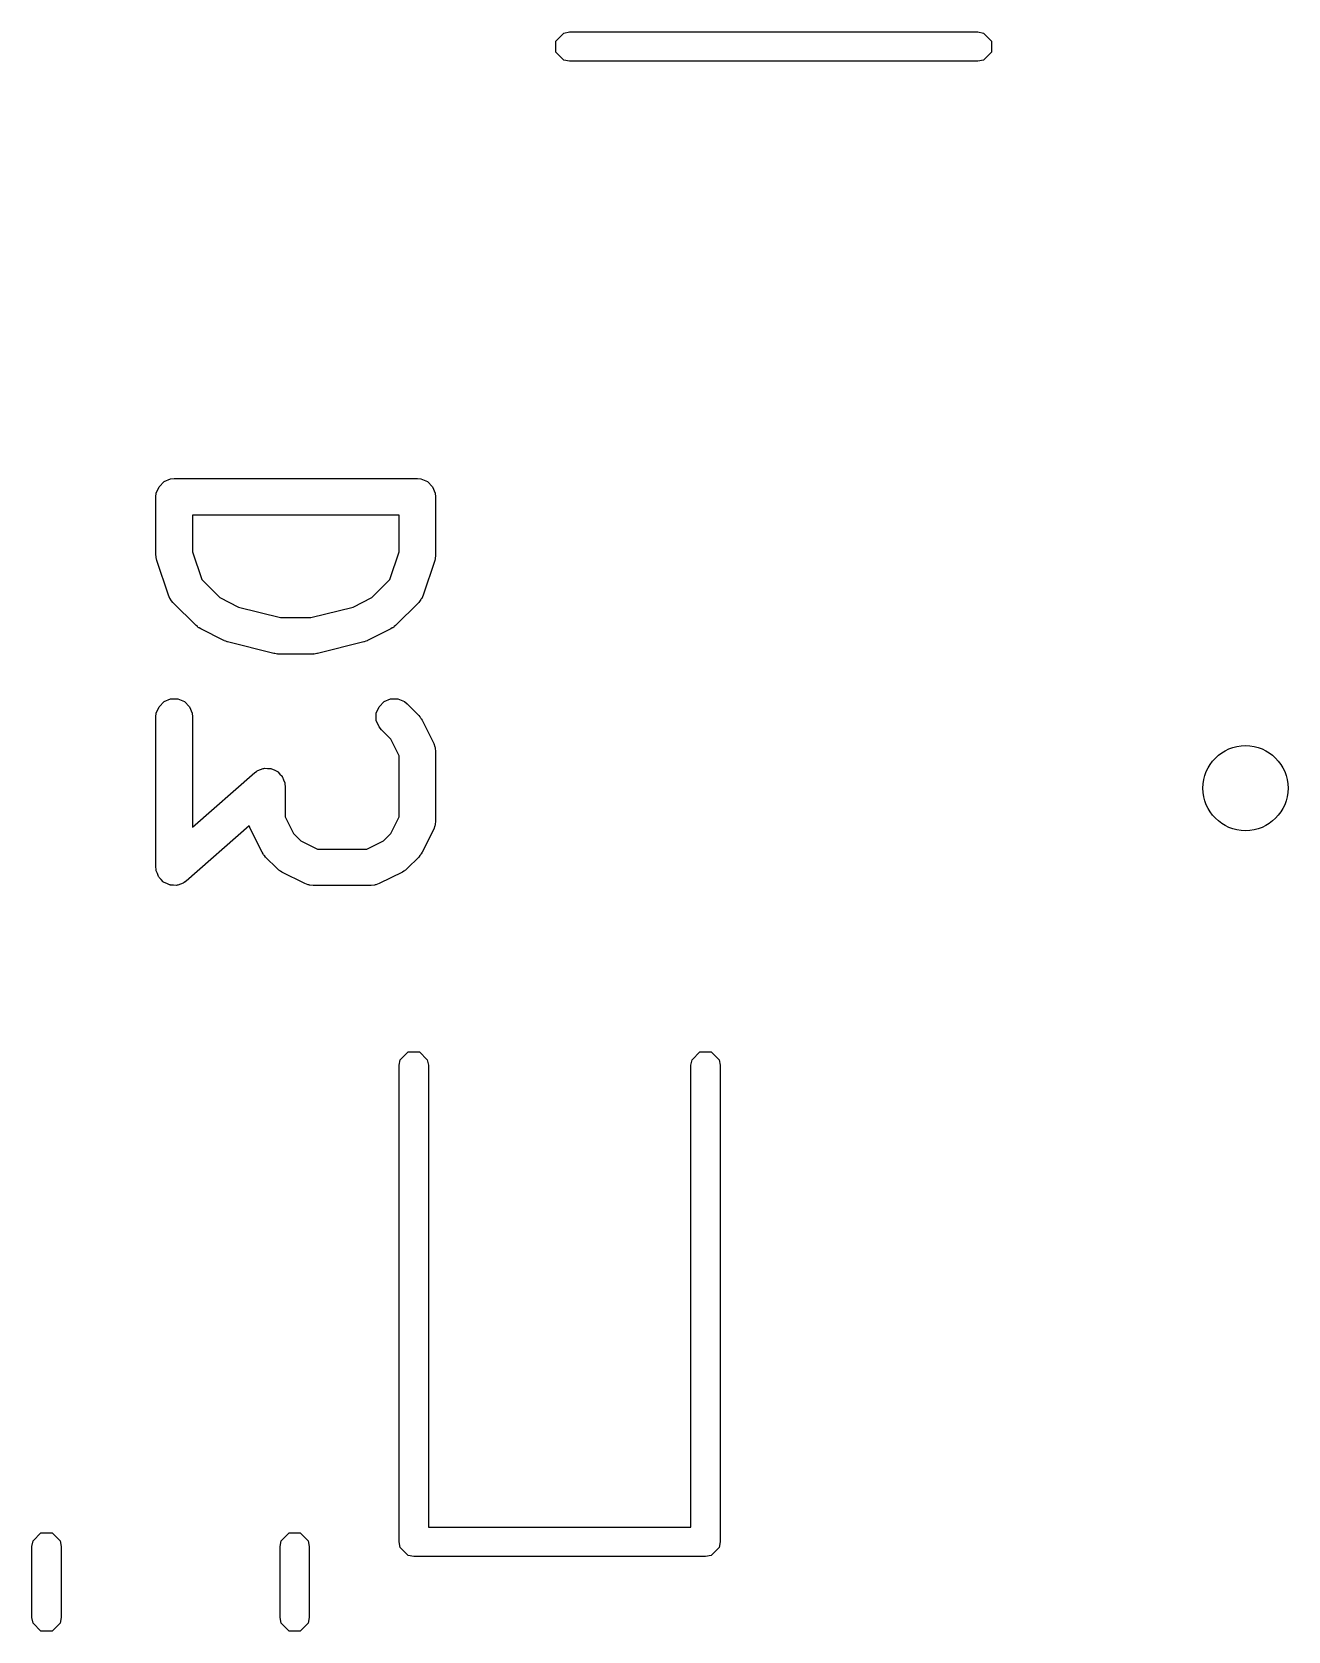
# Model space of a CAD drawing. Header units: inches. Extents: x 4.91 to 6.65, y -5 to -3.32.
# Drawn here: x 5.9555 to 6.1589, y -3.7491 to -3.4902 of the extents above; entities that cross this region are included whole.
import ezdxf

# ---------------------------------------------------------------- set-up
doc = ezdxf.new("R2010")
doc.units = ezdxf.units.IN
doc.header["$MEASUREMENT"] = 0
doc.layers.add('BLACK', color=250, linetype='CONTINUOUS')

msp = doc.modelspace()

# ---------------------------------------------------------------- linework, layer by layer
at = {"layer": 'BLACK', "linetype": 'CONTINUOUS'}
for p, q in [((6.04162, -3.49034), (6.04252, -3.49016)), ((6.04252, -3.49016), (6.10866, -3.49016)), ((6.10866, -3.49016), (6.10957, -3.49034)), ((6.04034, -3.49162), (6.04162, -3.49034)), ((6.04034, -3.49342), (6.04034, -3.49162)), ((6.10957, -3.49034), (6.11084, -3.49162)), ((6.11084, -3.49162), (6.11084, -3.49342)), ((6.04162, -3.4947), (6.04034, -3.49342)), ((6.04252, -3.49488), (6.04162, -3.4947)), ((6.10866, -3.49488), (6.04252, -3.49488)), ((6.10957, -3.4947), (6.10866, -3.49488)), ((6.11084, -3.49342), (6.10957, -3.4947)), ((5.9769, -3.56297), (5.97796, -3.56253)), ((5.97796, -3.56253), (5.97854, -3.56248)), ((5.97854, -3.56248), (6.01791, -3.56248)), ((6.01791, -3.56248), (6.01848, -3.56253)), ((6.01848, -3.56253), (6.01955, -3.56297)), ((5.97558, -3.56543), (5.97564, -3.56485)), ((5.97564, -3.56485), (5.97608, -3.56379)), ((5.97608, -3.56379), (5.9769, -3.56297)), ((6.01955, -3.56297), (6.02036, -3.56379)), ((6.02036, -3.56379), (6.0208, -3.56485)), ((6.0208, -3.56485), (6.02086, -3.56543)), ((5.97558, -3.5748), (5.97558, -3.56543)), ((6.02086, -3.56543), (6.02086, -3.5748)), ((6.01495, -3.56838), (5.98149, -3.56838)), ((5.98149, -3.56838), (5.98149, -3.57432)), ((6.01495, -3.57432), (6.01495, -3.56838)), ((5.97561, -3.57509), (5.97558, -3.5748)), ((5.97561, -3.57517), (5.97561, -3.57509)), ((5.97563, -3.57527), (5.97561, -3.57517)), ((5.97564, -3.57538), (5.97563, -3.57527)), ((5.97567, -3.57545), (5.97564, -3.57538)), ((5.97573, -3.57574), (5.97567, -3.57545)), ((5.97761, -3.58136), (5.97573, -3.57574)), ((5.98149, -3.57432), (5.98299, -3.57883)), ((6.01345, -3.57883), (6.01495, -3.57432)), ((6.02071, -3.57574), (6.01883, -3.58136)), ((6.02077, -3.57545), (6.02071, -3.57574)), ((6.0208, -3.57538), (6.02077, -3.57545)), ((6.02081, -3.57527), (6.0208, -3.57538)), ((6.02084, -3.57517), (6.02081, -3.57527)), ((6.02086, -3.5748), (6.02083, -3.57509)), ((6.02083, -3.57509), (6.02084, -3.57517)), ((5.98299, -3.57883), (5.98591, -3.58175)), ((6.01053, -3.58175), (6.01345, -3.57883)), ((5.97785, -3.58189), (5.97761, -3.58136)), ((5.97792, -3.58197), (5.97785, -3.58189)), ((5.97796, -3.58207), (5.97792, -3.58197)), ((5.97832, -3.58252), (5.97796, -3.58207)), ((5.98207, -3.58626), (5.97832, -3.58252)), ((5.98591, -3.58175), (5.98894, -3.58327)), ((5.98894, -3.58327), (5.99577, -3.58497)), ((6.00067, -3.58497), (6.0075, -3.58327)), ((6.0075, -3.58327), (6.01053, -3.58175)), ((6.01812, -3.58252), (6.01437, -3.58626)), ((6.01849, -3.58207), (6.01812, -3.58252)), ((6.01853, -3.58197), (6.01849, -3.58207)), ((6.0186, -3.58189), (6.01853, -3.58197)), ((6.01883, -3.58136), (6.0186, -3.58189)), ((5.99577, -3.58497), (6.00067, -3.58497)), ((5.9823, -3.58645), (5.98207, -3.58626)), ((5.98235, -3.58651), (5.9823, -3.58645)), ((5.98244, -3.58657), (5.98235, -3.58651)), ((5.98252, -3.58663), (5.98244, -3.58657)), ((5.98259, -3.58666), (5.98252, -3.58663)), ((5.98284, -3.58682), (5.98259, -3.58666)), ((5.98659, -3.58869), (5.98284, -3.58682)), ((5.98663, -3.58871), (5.98659, -3.58869)), ((6.00985, -3.58869), (6.00981, -3.58871)), ((6.0136, -3.58682), (6.00985, -3.58869)), ((6.01385, -3.58666), (6.0136, -3.58682)), ((6.01392, -3.58663), (6.01385, -3.58666)), ((6.014, -3.58657), (6.01392, -3.58663)), ((6.01409, -3.58651), (6.014, -3.58657)), ((6.01414, -3.58645), (6.01409, -3.58651)), ((6.01437, -3.58626), (6.01414, -3.58645)), ((5.98665, -3.58872), (5.98663, -3.58871)), ((5.98689, -3.58881), (5.98665, -3.58872)), ((5.98713, -3.5889), (5.98689, -3.58881)), ((5.98715, -3.5889), (5.98713, -3.5889)), ((5.98719, -3.58892), (5.98715, -3.5889)), ((5.99469, -3.59079), (5.98719, -3.58892)), ((5.99479, -3.59081), (5.99469, -3.59079)), ((5.99483, -3.59082), (5.99479, -3.59081)), ((5.99505, -3.59084), (5.99483, -3.59082)), ((5.99527, -3.59088), (5.99505, -3.59084)), ((5.99531, -3.59087), (5.99527, -3.59088)), ((5.99541, -3.59088), (5.99531, -3.59087)), ((6.00103, -3.59088), (5.99541, -3.59088)), ((6.00113, -3.59087), (6.00103, -3.59088)), ((6.00118, -3.59088), (6.00113, -3.59087)), ((6.00139, -3.59084), (6.00118, -3.59088)), ((6.00161, -3.59082), (6.00139, -3.59084)), ((6.00165, -3.59081), (6.00161, -3.59082)), ((6.00175, -3.59079), (6.00165, -3.59081)), ((6.00925, -3.58892), (6.00175, -3.59079)), ((6.00929, -3.5889), (6.00925, -3.58892)), ((6.00931, -3.5889), (6.00929, -3.5889)), ((6.00955, -3.58881), (6.00931, -3.5889)), ((6.00979, -3.58872), (6.00955, -3.58881)), ((6.00981, -3.58871), (6.00979, -3.58872)), ((5.97608, -3.59941), (5.9769, -3.59859)), ((5.9769, -3.59859), (5.97796, -3.59815)), ((5.97796, -3.59815), (5.97911, -3.59815)), ((5.97911, -3.59815), (5.98018, -3.59859)), ((5.98018, -3.59859), (5.98099, -3.59941)), ((6.0117, -3.59941), (6.01252, -3.59859)), ((6.01252, -3.59859), (6.01358, -3.59815)), ((6.01358, -3.59815), (6.01473, -3.59815)), ((6.01473, -3.59815), (6.0158, -3.59859)), ((6.0158, -3.59859), (6.01624, -3.59896)), ((6.01624, -3.59896), (6.01812, -3.60084)), ((5.97558, -3.60105), (5.97564, -3.60047)), ((5.97558, -3.62542), (5.97558, -3.60105)), ((5.97564, -3.60047), (5.97608, -3.59941)), ((5.98099, -3.59941), (5.98143, -3.60047)), ((5.98143, -3.60047), (5.98149, -3.60105)), ((5.98149, -3.60105), (5.98149, -3.61891)), ((6.01126, -3.60047), (6.0117, -3.59941)), ((6.01126, -3.60163), (6.01126, -3.60047)), ((6.0117, -3.60269), (6.01126, -3.60163)), ((6.01812, -3.60084), (6.01831, -3.60106)), ((6.01831, -3.60106), (6.01836, -3.60111)), ((6.01836, -3.60111), (6.01842, -3.6012)), ((6.01842, -3.6012), (6.01849, -3.60128)), ((6.01849, -3.60128), (6.01852, -3.60136)), ((6.01852, -3.60136), (6.01867, -3.6016)), ((6.01867, -3.6016), (6.02055, -3.60535)), ((6.01207, -3.60314), (6.0117, -3.60269)), ((6.0136, -3.60467), (6.01207, -3.60314)), ((6.01495, -3.60737), (6.0136, -3.60467)), ((6.02055, -3.60535), (6.02075, -3.60589)), ((6.02075, -3.60589), (6.02076, -3.606)), ((6.02076, -3.606), (6.0208, -3.6061)), ((6.0208, -3.6061), (6.02086, -3.60667)), ((6.02086, -3.60667), (6.02086, -3.61792)), ((5.99252, -3.60959), (5.99296, -3.6094)), ((5.99296, -3.6094), (5.99306, -3.6094)), ((5.99306, -3.6094), (5.99315, -3.60937)), ((5.99315, -3.60937), (5.99363, -3.6094)), ((5.99363, -3.6094), (5.99411, -3.6094)), ((5.99411, -3.6094), (5.9942, -3.60944)), ((6.01495, -3.61723), (6.01495, -3.60737)), ((5.98149, -3.61891), (5.99159, -3.61008)), ((5.99159, -3.61008), (5.99184, -3.6099)), ((5.99184, -3.6099), (5.99189, -3.60984)), ((5.99189, -3.60984), (5.99195, -3.60982)), ((5.99195, -3.60982), (5.99206, -3.60974)), ((5.99206, -3.60974), (5.99252, -3.60959)), ((5.9942, -3.60944), (5.9943, -3.60945)), ((5.9943, -3.60945), (5.99473, -3.60966)), ((5.99473, -3.60966), (5.99517, -3.60984)), ((5.99517, -3.60984), (5.99525, -3.60991)), ((5.99525, -3.60991), (5.99533, -3.60996)), ((5.99533, -3.60996), (5.99565, -3.61032)), ((5.99565, -3.61032), (5.99599, -3.61066)), ((5.99599, -3.61066), (5.99603, -3.61075)), ((5.99603, -3.61075), (5.99609, -3.61082)), ((5.99609, -3.61082), (5.99625, -3.61128)), ((5.99625, -3.61128), (5.99643, -3.61172)), ((5.99643, -3.61172), (5.99644, -3.61186)), ((5.99644, -3.61186), (5.99646, -3.61192)), ((5.99646, -3.61192), (5.99646, -3.61199)), ((5.99646, -3.61199), (5.99649, -3.6123)), ((5.99649, -3.6123), (5.99649, -3.61723)), ((5.99069, -3.61871), (5.98048, -3.62764)), ((5.99089, -3.61924), (5.99069, -3.61871)), ((5.99277, -3.62299), (5.99089, -3.61924)), ((5.99649, -3.61723), (5.99784, -3.61992)), ((6.0136, -3.61992), (6.01495, -3.61723)), ((6.02055, -3.61924), (6.01867, -3.62299)), ((6.02075, -3.6187), (6.02055, -3.61924)), ((6.02076, -3.6186), (6.02075, -3.6187)), ((6.0208, -3.6185), (6.02076, -3.6186)), ((6.02086, -3.61792), (6.0208, -3.6185)), ((5.99784, -3.61992), (5.99903, -3.62112)), ((5.99903, -3.62112), (6.00173, -3.62247)), ((6.00971, -3.62247), (6.01241, -3.62112)), ((6.01241, -3.62112), (6.0136, -3.61992)), ((5.99292, -3.62324), (5.99277, -3.62299)), ((5.99295, -3.62331), (5.99292, -3.62324)), ((5.99302, -3.62339), (5.99295, -3.62331)), ((5.99308, -3.62348), (5.99302, -3.62339)), ((5.99314, -3.62353), (5.99308, -3.62348)), ((5.99332, -3.62376), (5.99314, -3.62353)), ((5.9952, -3.62563), (5.99332, -3.62376)), ((6.00173, -3.62247), (6.00971, -3.62247)), ((6.01812, -3.62376), (6.01624, -3.62563)), ((6.01831, -3.62353), (6.01812, -3.62376)), ((6.01836, -3.62348), (6.01831, -3.62353)), ((6.01842, -3.62339), (6.01836, -3.62348)), ((6.01849, -3.62331), (6.01842, -3.62339)), ((6.01852, -3.62324), (6.01849, -3.62331)), ((6.01867, -3.62299), (6.01852, -3.62324)), ((5.97561, -3.62573), (5.97558, -3.62542)), ((5.97561, -3.6258), (5.97561, -3.62573)), ((5.97563, -3.62586), (5.97561, -3.6258)), ((5.97564, -3.626), (5.97563, -3.62586)), ((5.97582, -3.62644), (5.97564, -3.626)), ((5.97598, -3.6269), (5.97582, -3.62644)), ((5.97604, -3.62697), (5.97598, -3.6269)), ((5.97608, -3.62706), (5.97604, -3.62697)), ((5.97642, -3.6274), (5.97608, -3.62706)), ((5.97674, -3.62776), (5.97642, -3.6274)), ((5.99542, -3.62582), (5.9952, -3.62563)), ((5.99547, -3.62588), (5.99542, -3.62582)), ((5.99556, -3.62594), (5.99547, -3.62588)), ((5.99564, -3.626), (5.99556, -3.62594)), ((5.99572, -3.62603), (5.99564, -3.626)), ((5.99596, -3.62619), (5.99572, -3.62603)), ((5.99971, -3.62806), (5.99596, -3.62619)), ((6.01548, -3.62619), (6.01173, -3.62806)), ((6.01573, -3.62603), (6.01548, -3.62619)), ((6.0158, -3.626), (6.01573, -3.62603)), ((6.01588, -3.62594), (6.0158, -3.626)), ((6.01597, -3.62588), (6.01588, -3.62594)), ((6.01602, -3.62582), (6.01597, -3.62588)), ((6.01624, -3.62563), (6.01602, -3.62582)), ((5.97683, -3.62781), (5.97674, -3.62776)), ((5.9769, -3.62788), (5.97683, -3.62781)), ((5.97734, -3.62806), (5.9769, -3.62788)), ((5.97777, -3.62827), (5.97734, -3.62806)), ((5.97787, -3.62828), (5.97777, -3.62827)), ((5.97796, -3.62832), (5.97787, -3.62828)), ((5.97844, -3.62832), (5.97796, -3.62832)), ((5.97892, -3.62835), (5.97844, -3.62832)), ((5.97901, -3.62832), (5.97892, -3.62835)), ((5.97911, -3.62832), (5.97901, -3.62832)), ((5.97956, -3.62813), (5.97911, -3.62832)), ((5.98001, -3.62798), (5.97956, -3.62813)), ((5.98012, -3.6279), (5.98001, -3.62798)), ((5.98018, -3.62788), (5.98012, -3.6279)), ((5.98023, -3.62782), (5.98018, -3.62788)), ((5.98048, -3.62764), (5.98023, -3.62782)), ((6.00025, -3.62827), (5.99971, -3.62806)), ((6.00036, -3.62828), (6.00025, -3.62827)), ((6.00046, -3.62832), (6.00036, -3.62828)), ((6.00103, -3.62837), (6.00046, -3.62832)), ((6.01041, -3.62837), (6.00103, -3.62837)), ((6.01098, -3.62832), (6.01041, -3.62837)), ((6.01108, -3.62828), (6.01098, -3.62832)), ((6.01119, -3.62827), (6.01108, -3.62828)), ((6.01173, -3.62806), (6.01119, -3.62827)), ((6.01514, -3.65658), (6.01642, -3.6553)), ((6.01642, -3.6553), (6.01823, -3.6553)), ((6.01823, -3.6553), (6.01951, -3.65658)), ((6.06238, -3.65658), (6.06366, -3.6553)), ((6.06366, -3.6553), (6.06547, -3.6553)), ((6.06547, -3.6553), (6.06675, -3.65658)), ((6.01496, -3.65748), (6.01514, -3.65658)), ((6.01496, -3.73465), (6.01496, -3.65748)), ((6.01951, -3.65658), (6.01969, -3.65748)), ((6.01969, -3.65748), (6.01969, -3.73228)), ((6.0622, -3.65748), (6.06238, -3.65658)), ((6.0622, -3.73228), (6.0622, -3.65748)), ((6.06675, -3.65658), (6.06693, -3.65748)), ((6.06693, -3.65748), (6.06693, -3.73465)), ((5.95569, -3.73448), (5.95697, -3.7332)), ((5.95697, -3.7332), (5.95878, -3.7332)), ((5.95878, -3.7332), (5.96006, -3.73448)), ((5.99585, -3.73448), (5.99713, -3.7332)), ((5.99713, -3.7332), (5.99894, -3.7332)), ((5.99894, -3.7332), (6.00021, -3.73448)), ((6.01969, -3.73228), (6.0622, -3.73228)), ((5.95551, -3.73538), (5.95569, -3.73448)), ((5.95551, -3.7469), (5.95551, -3.73538)), ((5.96006, -3.73448), (5.96024, -3.73538)), ((5.96024, -3.73538), (5.96024, -3.7469)), ((5.99567, -3.73538), (5.99585, -3.73448)), ((5.99567, -3.7469), (5.99567, -3.73538)), ((6.00021, -3.73448), (6.00039, -3.73538)), ((6.00039, -3.73538), (6.00039, -3.7469)), ((6.01514, -3.73555), (6.01496, -3.73465)), ((6.01642, -3.73683), (6.01514, -3.73555)), ((6.06675, -3.73555), (6.06547, -3.73683)), ((6.06693, -3.73465), (6.06675, -3.73555)), ((6.01732, -3.73701), (6.01642, -3.73683)), ((6.06457, -3.73701), (6.01732, -3.73701)), ((6.06547, -3.73683), (6.06457, -3.73701)), ((5.95569, -3.7478), (5.95551, -3.7469)), ((5.95697, -3.74908), (5.95569, -3.7478)), ((5.95878, -3.74908), (5.95697, -3.74908)), ((5.96006, -3.7478), (5.95878, -3.74908)), ((5.96024, -3.7469), (5.96006, -3.7478)), ((5.99585, -3.7478), (5.99567, -3.7469)), ((5.99713, -3.74908), (5.99585, -3.7478)), ((5.99894, -3.74908), (5.99713, -3.74908)), ((6.00021, -3.7478), (5.99894, -3.74908)), ((6.00039, -3.7469), (6.00021, -3.7478))]:
    msp.add_line(p, q, dxfattribs=at)
at = {"layer": 'BLACK'}
msp.add_circle((6.15197, -3.6126), 0.00689, dxfattribs=at)
msp.add_circle((6.15197, -3.6126), 0.00689, dxfattribs=at)

doc.saveas('drawing.dxf')
